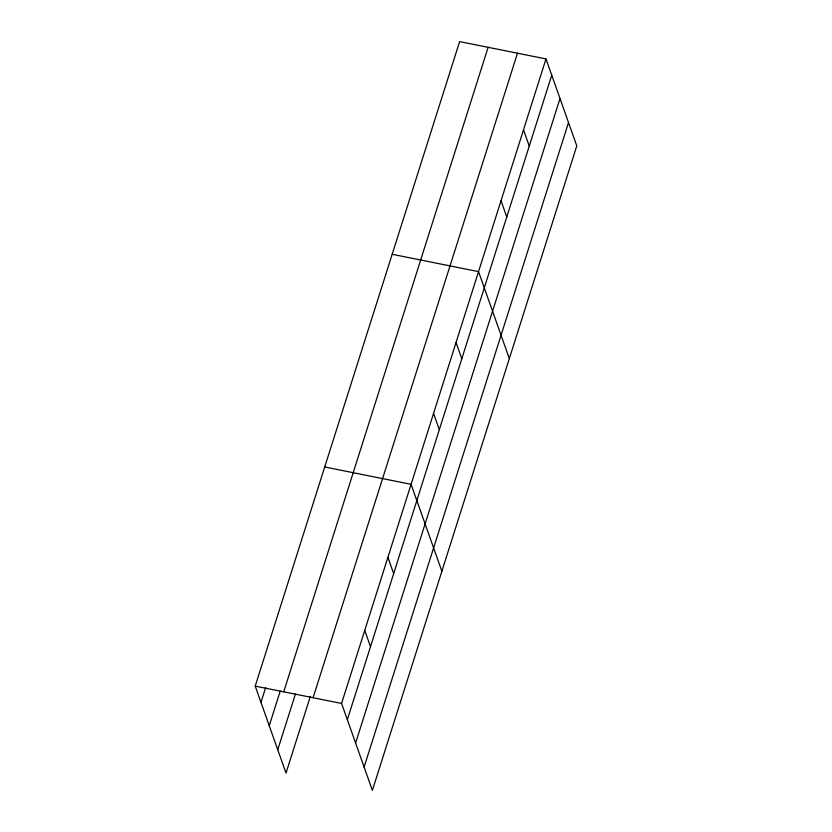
<?xml version="1.0" encoding="UTF-8"?>
<svg xmlns="http://www.w3.org/2000/svg" width="832" height="832" viewBox="0 0 832 832"><rect width="100%" height="100%" fill="white"/><g stroke="black" fill="none" stroke-linecap="round" stroke-linejoin="round"><path stroke-width="1.25" d="M310.357 696.322L286.01 773.074L255.216 686.119L459.628 41.6L545.99 58.926L576.784 145.881L372.372 790.4L341.578 703.435L545.99 58.926M260.978 702.374L265.689 687.523M269.246 725.712L280.238 691.049M283.712 691.829L488.124 47.32M277.753 749.746L295.422 694.034M313.082 697.726L517.483 53.206M347.339 719.701L551.741 75.182M355.597 743.028L560.009 98.519M364.104 767.073L568.516 122.554M392.174 254.29L478.535 271.617L509.33 358.571M324.719 466.981L411.07 484.307L441.875 571.262M255.216 686.119L341.578 703.435M523.505 129.823L529.256 146.078M501.02 200.72L506.771 216.975M456.04 342.514L461.802 358.769M433.555 413.41L439.317 429.666M387.91 557.346L393.671 573.612M364.738 630.396L370.5 646.651"/></g></svg>
